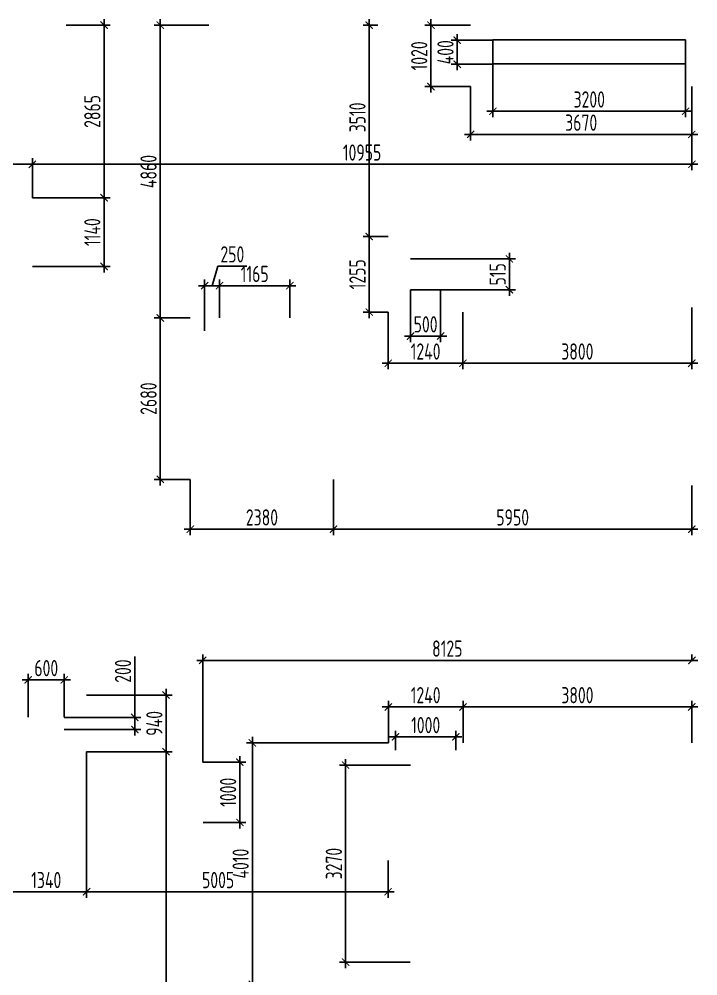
# Model space of a CAD drawing. Header units: millimetres. Extents: x -350007 to 535970, y -888 to 133718.
# Drawn here: x 518349 to 529621, y 66704 to 82586 of the extents above; entities that cross this region are included whole.
import ezdxf

# ---------------------------------------------------------------- set-up
doc = ezdxf.new("R2010")
doc.units = ezdxf.units.MM
doc.linetypes.add('HIDDEN', pattern=[9.525, 6.35, -3.175])
doc.layers.add('АР_Размеры нов.', color=15, linetype='Continuous', lineweight=0)
doc.layers.add('М_шахты ВЕ на покрытии', color=30, linetype='Continuous')
doc.styles.add('ISOCPEUR', font='isocpeur.ttf', dxfattribs={"width": 0.7})
doc.dimstyles.new('R_100', dxfattribs={"dimtxt": 270, "dimasz": 120, "dimexe": 100, "dimexo": 0, "dimgap": 60, "dimtad": 1, "dimdec": 0, "dimrnd": 5, "dimzin": 0, "dimdsep": 46, "dimtxsty": 'ISOCPEUR', "dimblk": 'ARCHTICK', "dimcen": 0, "dimdle": 100, "dimclrd": 256, "dimclre": 256, "dimclrt": 256, "dimadec": 0, "dimazin": 0, "dimtfac": 2, "dimtdec": 0, "dimtofl": 0, "dimtmove": 1, "dimatfit": 3, "dimfxl": 1, "dimtvp": 3, "dimtolj": 1, "dimtzin": 0, "dimarcsym": 0})

# ---------------------------------------------------------------- blocks, each defined once
blk = doc.blocks.new('_ArchTick')
at = {"color": 0, "linetype": 'ByBlock', "const_width": 0.15}
blk.add_lwpolyline([(-0.5, -0.5), (0.5, 0.5)], dxfattribs=at)
blk = doc.blocks.new('*D2754')
at = {"layer": 'АР_Размеры нов.', "lineweight": -2, "ltscale": 100, "transparency": 16777216}
for p, q in [((521577, 78161), (522944, 78161)), ((521677, 77626), (521677, 78261)), ((522844, 77626), (522844, 78261))]:
    blk.add_line(p, q, dxfattribs=at)
at = {"layer": 'АР_Размеры нов.', "lineweight": -2, "ltscale": 100, "transparency": 16777216, "xscale": 120, "yscale": 120, "zscale": 120, "rotation": 180}
blk.add_blockref('_ArchTick', (521677, 78161), dxfattribs=at)
at = {"layer": 'АР_Размеры нов.', "lineweight": -2, "ltscale": 100, "transparency": 16777216, "xscale": 120, "yscale": 120, "zscale": 120}
blk.add_blockref('_ArchTick', (522844, 78161), dxfattribs=at)
at = {"layer": 'АР_Размеры нов.', "ltscale": 100, "transparency": 16777216, "insert": (522261, 78356), "char_height": 270, "attachment_point": 5, "style": 'ISOCPEUR'}
blk.add_mtext('\\A1;1165', dxfattribs=at)
blk = doc.blocks.new('*D2802')
at = {"layer": 'АР_Размеры нов.', "lineweight": -2, "ltscale": 100, "transparency": 16777216}
for p, q in [((521553, 78161), (521651, 78486)), ((521651, 78486), (522130, 78486)), ((521329, 78161), (521777, 78161)), ((521429, 77414), (521429, 78261)), ((521677, 77626), (521677, 78261))]:
    blk.add_line(p, q, dxfattribs=at)
at = {"layer": 'АР_Размеры нов.', "lineweight": -2, "ltscale": 100, "transparency": 16777216, "xscale": 120, "yscale": 120, "zscale": 120, "rotation": 180}
blk.add_blockref('_ArchTick', (521429, 78161), dxfattribs=at)
at = {"layer": 'АР_Размеры нов.', "lineweight": -2, "ltscale": 100, "transparency": 16777216, "xscale": 120, "yscale": 120, "zscale": 120}
blk.add_blockref('_ArchTick', (521677, 78161), dxfattribs=at)
at = {"layer": 'АР_Размеры нов.', "ltscale": 100, "transparency": 16777216, "insert": (521890, 78681), "char_height": 270, "attachment_point": 5, "style": 'ISOCPEUR'}
blk.add_mtext('\\A1;250', dxfattribs=at)
blk = doc.blocks.new('*D3473')
at = {"layer": 'АР_Размеры нов.', "lineweight": -2, "transparency": 16777216}
for p, q in [((515330, 79620), (515330, 80276)), ((518568, 79620), (518568, 80276)), ((515230, 80176), (518668, 80176))]:
    blk.add_line(p, q, dxfattribs=at)
at = {"layer": 'АР_Размеры нов.', "lineweight": -2, "transparency": 16777216, "xscale": 120, "yscale": 120, "zscale": 120, "rotation": 180}
blk.add_blockref('_ArchTick', (515330, 80176), dxfattribs=at)
at = {"layer": 'АР_Размеры нов.', "lineweight": -2, "transparency": 16777216, "xscale": 120, "yscale": 120, "zscale": 120}
blk.add_blockref('_ArchTick', (518568, 80176), dxfattribs=at)
at = {"layer": 'АР_Размеры нов.', "transparency": 16777216, "insert": (516949, 80371), "char_height": 270, "attachment_point": 5, "style": 'ISOCPEUR'}
blk.add_mtext('\\A1;3240', dxfattribs=at)
blk = doc.blocks.new('*D3474')
at = {"layer": 'АР_Размеры нов.', "lineweight": -2, "transparency": 16777216}
for p, q in [((529521, 81213), (529521, 80076)), ((518568, 79620), (518568, 80276)), ((518468, 80176), (529621, 80176))]:
    blk.add_line(p, q, dxfattribs=at)
at = {"layer": 'АР_Размеры нов.', "lineweight": -2, "transparency": 16777216, "xscale": 120, "yscale": 120, "zscale": 120, "rotation": 180}
blk.add_blockref('_ArchTick', (518568, 80176), dxfattribs=at)
at = {"layer": 'АР_Размеры нов.', "lineweight": -2, "transparency": 16777216, "xscale": 120, "yscale": 120, "zscale": 120}
blk.add_blockref('_ArchTick', (529521, 80176), dxfattribs=at)
at = {"layer": 'АР_Размеры нов.', "transparency": 16777216, "insert": (524044, 80371), "char_height": 270, "attachment_point": 5, "style": 'ISOCPEUR'}
blk.add_mtext('\\A1;10955', dxfattribs=at)
blk = doc.blocks.new('*D3547')
at = {"layer": 'АР_Размеры нов.', "lineweight": -2, "transparency": 16777216}
for p, q in [((518568, 79620), (519859, 79620)), ((519759, 79720), (519759, 78380)), ((518568, 78480), (519859, 78480))]:
    blk.add_line(p, q, dxfattribs=at)
at = {"layer": 'АР_Размеры нов.', "lineweight": -2, "transparency": 16777216, "xscale": 120, "yscale": 120, "zscale": 120}
for p, rotation in [((519759, 79620), 90), ((519759, 78480), 270)]:
    blk.add_blockref('_ArchTick', p, dxfattribs=dict(at, rotation=rotation))
at = {"layer": 'АР_Размеры нов.', "transparency": 16777216, "insert": (519564, 79050), "char_height": 270, "attachment_point": 5, "rotation": 90, "style": 'ISOCPEUR'}
blk.add_mtext('\\A1;1140', dxfattribs=at)
blk = doc.blocks.new('*D3548')
at = {"layer": 'АР_Размеры нов.', "lineweight": -2, "transparency": 16777216}
for p, q in [((519128, 82486), (519859, 82486)), ((519759, 79520), (519759, 82586)), ((518568, 79620), (519859, 79620))]:
    blk.add_line(p, q, dxfattribs=at)
at = {"layer": 'АР_Размеры нов.', "lineweight": -2, "transparency": 16777216, "xscale": 120, "yscale": 120, "zscale": 120}
for p, rotation in [((519759, 82486), 90), ((519759, 79620), 270)]:
    blk.add_blockref('_ArchTick', p, dxfattribs=dict(at, rotation=rotation))
at = {"layer": 'АР_Размеры нов.', "transparency": 16777216, "insert": (519564, 81053), "char_height": 270, "attachment_point": 5, "rotation": 90, "style": 'ISOCPEUR'}
blk.add_mtext('\\A1;2865', dxfattribs=at)
blk = doc.blocks.new('*D3587')
at = {"layer": 'АР_Размеры нов.', "lineweight": -2, "transparency": 16777216}
for p, q in [((518129, 70425), (518129, 67999)), ((519469, 70425), (519469, 67999)), ((518029, 68099), (519569, 68099))]:
    blk.add_line(p, q, dxfattribs=at)
at = {"layer": 'АР_Размеры нов.', "lineweight": -2, "transparency": 16777216, "xscale": 120, "yscale": 120, "zscale": 120, "rotation": 180}
blk.add_blockref('_ArchTick', (518129, 68099), dxfattribs=at)
at = {"layer": 'АР_Размеры нов.', "lineweight": -2, "transparency": 16777216, "xscale": 120, "yscale": 120, "zscale": 120}
blk.add_blockref('_ArchTick', (519469, 68099), dxfattribs=at)
at = {"layer": 'АР_Размеры нов.', "transparency": 16777216, "insert": (518799, 68294), "char_height": 270, "attachment_point": 5, "style": 'ISOCPEUR'}
blk.add_mtext('\\A1;1340', dxfattribs=at)
blk = doc.blocks.new('*D3588')
at = {"layer": 'АР_Размеры нов.', "lineweight": -2, "transparency": 16777216}
for p, q in [((519469, 70425), (519469, 67999)), ((524475, 68616), (524475, 67999)), ((519369, 68099), (524575, 68099))]:
    blk.add_line(p, q, dxfattribs=at)
at = {"layer": 'АР_Размеры нов.', "lineweight": -2, "transparency": 16777216, "xscale": 120, "yscale": 120, "zscale": 120, "rotation": 180}
blk.add_blockref('_ArchTick', (519469, 68099), dxfattribs=at)
at = {"layer": 'АР_Размеры нов.', "lineweight": -2, "transparency": 16777216, "xscale": 120, "yscale": 120, "zscale": 120}
blk.add_blockref('_ArchTick', (524475, 68099), dxfattribs=at)
at = {"layer": 'АР_Размеры нов.', "transparency": 16777216, "insert": (521653, 68294), "char_height": 270, "attachment_point": 5, "style": 'ISOCPEUR'}
blk.add_mtext('\\A1;5005', dxfattribs=at)
blk = doc.blocks.new('*D3590')
at = {"layer": 'АР_Размеры нов.', "lineweight": -2, "transparency": 16777216}
for p, q in [((520269, 72003), (520269, 70995)), ((519099, 70995), (520369, 70995)), ((520269, 71095), (520269, 70694)), ((519099, 70794), (520369, 70794))]:
    blk.add_line(p, q, dxfattribs=at)
at = {"layer": 'АР_Размеры нов.', "lineweight": -2, "transparency": 16777216, "xscale": 120, "yscale": 120, "zscale": 120}
for p, rotation in [((520269, 70995), 90), ((520269, 70794), 270)]:
    blk.add_blockref('_ArchTick', p, dxfattribs=dict(at, rotation=rotation))
at = {"layer": 'АР_Размеры нов.', "transparency": 16777216, "insert": (520074, 71763), "char_height": 270, "attachment_point": 5, "rotation": 90, "style": 'ISOCPEUR'}
blk.add_mtext('\\A1;200', dxfattribs=at)
blk = doc.blocks.new('*D3591')
at = {"layer": 'АР_Размеры нов.', "lineweight": -2, "transparency": 16777216}
for p, q in [((519469, 71366), (520889, 71366)), ((520789, 71466), (520789, 70325)), ((519469, 70425), (520889, 70425))]:
    blk.add_line(p, q, dxfattribs=at)
at = {"layer": 'АР_Размеры нов.', "lineweight": -2, "transparency": 16777216, "xscale": 120, "yscale": 120, "zscale": 120}
for p, rotation in [((520789, 71366), 90), ((520789, 70425), 270)]:
    blk.add_blockref('_ArchTick', p, dxfattribs=dict(at, rotation=rotation))
at = {"layer": 'АР_Размеры нов.', "transparency": 16777216, "insert": (520594, 70895), "char_height": 270, "attachment_point": 5, "rotation": 90, "style": 'ISOCPEUR'}
blk.add_mtext('\\A1;940', dxfattribs=at)
blk = doc.blocks.new('*D3592')
at = {"layer": 'АР_Размеры нов.', "lineweight": -2, "transparency": 16777216}
for p, q in [((520789, 70525), (520789, 61556)), ((519469, 70425), (520889, 70425)), ((520266, 61656), (520889, 61656))]:
    blk.add_line(p, q, dxfattribs=at)
at = {"layer": 'АР_Размеры нов.', "lineweight": -2, "transparency": 16777216, "xscale": 120, "yscale": 120, "zscale": 120}
for p, rotation in [((520789, 70425), 90), ((520789, 61656), 270)]:
    blk.add_blockref('_ArchTick', p, dxfattribs=dict(at, rotation=rotation))
at = {"layer": 'АР_Размеры нов.', "transparency": 16777216, "insert": (520594, 66040), "char_height": 270, "attachment_point": 5, "rotation": 90, "style": 'ISOCPEUR'}
blk.add_mtext('\\A1;8770', dxfattribs=at)
blk = doc.blocks.new('*D3593')
at = {"layer": 'АР_Размеры нов.', "lineweight": -2, "transparency": 16777216}
for p, q in [((518499, 70996), (518499, 71717)), ((519099, 70996), (519099, 71717)), ((519199, 71617), (518399, 71617))]:
    blk.add_line(p, q, dxfattribs=at)
at = {"layer": 'АР_Размеры нов.', "lineweight": -2, "transparency": 16777216, "xscale": 120, "yscale": 120, "zscale": 120, "rotation": 180}
blk.add_blockref('_ArchTick', (518499, 71617), dxfattribs=at)
at = {"layer": 'АР_Размеры нов.', "lineweight": -2, "transparency": 16777216, "xscale": 120, "yscale": 120, "zscale": 120}
blk.add_blockref('_ArchTick', (519099, 71617), dxfattribs=at)
at = {"layer": 'АР_Размеры нов.', "transparency": 16777216, "insert": (518799, 71812), "char_height": 270, "attachment_point": 5, "style": 'ISOCPEUR'}
blk.add_mtext('\\A1;600', dxfattribs=at)
blk = doc.blocks.new('*D3616')
at = {"layer": 'АР_Размеры нов.', "lineweight": -2, "transparency": 16777216}
for p, q in [((524849, 70202), (523671, 70202)), ((523771, 70302), (523771, 66831)), ((524841, 66931), (523671, 66931))]:
    blk.add_line(p, q, dxfattribs=at)
at = {"layer": 'АР_Размеры нов.', "lineweight": -2, "transparency": 16777216, "xscale": 120, "yscale": 120, "zscale": 120}
for p, rotation in [((523771, 70202), 90), ((523771, 66931), 270)]:
    blk.add_blockref('_ArchTick', p, dxfattribs=dict(at, rotation=rotation))
at = {"layer": 'АР_Размеры нов.', "transparency": 16777216, "insert": (523576, 68567), "char_height": 270, "attachment_point": 5, "rotation": 90, "style": 'ISOCPEUR'}
blk.add_mtext('\\A1;3270', dxfattribs=at)
blk = doc.blocks.new('*D3617')
at = {"layer": 'АР_Размеры нов.', "lineweight": -2, "transparency": 16777216}
for p, q in [((524480, 70572), (522122, 70572)), ((522222, 70672), (522222, 66461)), ((524470, 66561), (522122, 66561))]:
    blk.add_line(p, q, dxfattribs=at)
at = {"layer": 'АР_Размеры нов.', "lineweight": -2, "transparency": 16777216, "xscale": 120, "yscale": 120, "zscale": 120}
for p, rotation in [((522222, 70572), 90), ((522222, 66561), 270)]:
    blk.add_blockref('_ArchTick', p, dxfattribs=dict(at, rotation=rotation))
at = {"layer": 'АР_Размеры нов.', "transparency": 16777216, "insert": (522027, 68567), "char_height": 270, "attachment_point": 5, "rotation": 90, "style": 'ISOCPEUR'}
blk.add_mtext('\\A1;4010', dxfattribs=at)
blk = doc.blocks.new('*D3619')
at = {"layer": 'АР_Размеры нов.', "lineweight": -2, "transparency": 16777216}
for p, q in [((525620, 71168), (529619, 71168)), ((525720, 70572), (525720, 71268)), ((529519, 70572), (529519, 71268))]:
    blk.add_line(p, q, dxfattribs=at)
at = {"layer": 'АР_Размеры нов.', "lineweight": -2, "transparency": 16777216, "xscale": 120, "yscale": 120, "zscale": 120, "rotation": 180}
blk.add_blockref('_ArchTick', (525720, 71168), dxfattribs=at)
at = {"layer": 'АР_Размеры нов.', "lineweight": -2, "transparency": 16777216, "xscale": 120, "yscale": 120, "zscale": 120}
blk.add_blockref('_ArchTick', (529519, 71168), dxfattribs=at)
at = {"layer": 'АР_Размеры нов.', "transparency": 16777216, "insert": (527620, 71363), "char_height": 270, "attachment_point": 5, "style": 'ISOCPEUR'}
blk.add_mtext('\\A1;3800', dxfattribs=at)
blk = doc.blocks.new('*D3620')
at = {"layer": 'АР_Размеры нов.', "lineweight": -2, "transparency": 16777216}
for p, q in [((525820, 71168), (524380, 71168)), ((524480, 70572), (524480, 71268)), ((525720, 70572), (525720, 71268))]:
    blk.add_line(p, q, dxfattribs=at)
at = {"layer": 'АР_Размеры нов.', "lineweight": -2, "transparency": 16777216, "xscale": 120, "yscale": 120, "zscale": 120, "rotation": 180}
blk.add_blockref('_ArchTick', (524480, 71168), dxfattribs=at)
at = {"layer": 'АР_Размеры нов.', "lineweight": -2, "transparency": 16777216, "xscale": 120, "yscale": 120, "zscale": 120}
blk.add_blockref('_ArchTick', (525720, 71168), dxfattribs=at)
at = {"layer": 'АР_Размеры нов.', "transparency": 16777216, "insert": (525100, 71363), "char_height": 270, "attachment_point": 5, "style": 'ISOCPEUR'}
blk.add_mtext('\\A1;1240', dxfattribs=at)
blk = doc.blocks.new('*D3621')
at = {"layer": 'АР_Размеры нов.', "lineweight": -2, "transparency": 16777216}
for p, q in [((524600, 70452), (524600, 70771)), ((525600, 70450), (525600, 70771)), ((524500, 70671), (525700, 70671))]:
    blk.add_line(p, q, dxfattribs=at)
at = {"layer": 'АР_Размеры нов.', "lineweight": -2, "transparency": 16777216, "xscale": 120, "yscale": 120, "zscale": 120, "rotation": 180}
blk.add_blockref('_ArchTick', (524600, 70671), dxfattribs=at)
at = {"layer": 'АР_Размеры нов.', "lineweight": -2, "transparency": 16777216, "xscale": 120, "yscale": 120, "zscale": 120}
blk.add_blockref('_ArchTick', (525600, 70671), dxfattribs=at)
at = {"layer": 'АР_Размеры нов.', "transparency": 16777216, "insert": (525100, 70866), "char_height": 270, "attachment_point": 5, "style": 'ISOCPEUR'}
blk.add_mtext('\\A1;1000', dxfattribs=at)
blk = doc.blocks.new('*D3623')
at = {"layer": 'АР_Размеры нов.', "lineweight": -2, "transparency": 16777216}
for p, q in [((526217, 81836), (526217, 80957)), ((529417, 81836), (529417, 80957)), ((526117, 81057), (529517, 81057))]:
    blk.add_line(p, q, dxfattribs=at)
at = {"layer": 'АР_Размеры нов.', "lineweight": -2, "transparency": 16777216, "xscale": 120, "yscale": 120, "zscale": 120, "rotation": 180}
blk.add_blockref('_ArchTick', (526217, 81057), dxfattribs=at)
at = {"layer": 'АР_Размеры нов.', "lineweight": -2, "transparency": 16777216, "xscale": 120, "yscale": 120, "zscale": 120}
blk.add_blockref('_ArchTick', (529417, 81057), dxfattribs=at)
at = {"layer": 'АР_Размеры нов.', "transparency": 16777216, "insert": (527817, 81252), "char_height": 270, "attachment_point": 5, "style": 'ISOCPEUR'}
blk.add_mtext('\\A1;3200', dxfattribs=at)
blk = doc.blocks.new('*D3624')
at = {"layer": 'АР_Размеры нов.', "lineweight": -2, "transparency": 16777216}
for p, q in [((525847, 81466), (525847, 80572)), ((529519, 81466), (529519, 80572)), ((525747, 80672), (529619, 80672))]:
    blk.add_line(p, q, dxfattribs=at)
at = {"layer": 'АР_Размеры нов.', "lineweight": -2, "transparency": 16777216, "xscale": 120, "yscale": 120, "zscale": 120, "rotation": 180}
blk.add_blockref('_ArchTick', (525847, 80672), dxfattribs=at)
at = {"layer": 'АР_Размеры нов.', "lineweight": -2, "transparency": 16777216, "xscale": 120, "yscale": 120, "zscale": 120}
blk.add_blockref('_ArchTick', (529519, 80672), dxfattribs=at)
at = {"layer": 'АР_Размеры нов.', "transparency": 16777216, "insert": (527683, 80867), "char_height": 270, "attachment_point": 5, "style": 'ISOCPEUR'}
blk.add_mtext('\\A1;3670', dxfattribs=at)
blk = doc.blocks.new('*D3625')
at = {"layer": 'АР_Размеры нов.', "lineweight": -2, "transparency": 16777216}
for p, q in [((525624, 82336), (525624, 81736)), ((526217, 82236), (525524, 82236)), ((526217, 81836), (525524, 81836))]:
    blk.add_line(p, q, dxfattribs=at)
at = {"layer": 'АР_Размеры нов.', "lineweight": -2, "transparency": 16777216, "xscale": 120, "yscale": 120, "zscale": 120}
for p, rotation in [((525624, 82236), 90), ((525624, 81836), 270)]:
    blk.add_blockref('_ArchTick', p, dxfattribs=dict(at, rotation=rotation))
at = {"layer": 'АР_Размеры нов.', "transparency": 16777216, "insert": (525429, 82036), "char_height": 270, "attachment_point": 5, "rotation": 90, "style": 'ISOCPEUR'}
blk.add_mtext('\\A1;400', dxfattribs=at)
blk = doc.blocks.new('*D3626')
at = {"layer": 'АР_Размеры нов.', "lineweight": -2, "transparency": 16777216}
for p, q in [((525847, 82486), (525088, 82486)), ((525188, 82586), (525188, 81366)), ((525847, 81466), (525088, 81466))]:
    blk.add_line(p, q, dxfattribs=at)
at = {"layer": 'АР_Размеры нов.', "lineweight": -2, "transparency": 16777216, "xscale": 120, "yscale": 120, "zscale": 120}
for p, rotation in [((525188, 82486), 90), ((525188, 81466), 270)]:
    blk.add_blockref('_ArchTick', p, dxfattribs=dict(at, rotation=rotation))
at = {"layer": 'АР_Размеры нов.', "transparency": 16777216, "insert": (524993, 81976), "char_height": 270, "attachment_point": 5, "rotation": 90, "style": 'ISOCPEUR'}
blk.add_mtext('\\A1;1020', dxfattribs=at)
blk = doc.blocks.new('*D3627')
at = {"layer": 'АР_Размеры нов.', "lineweight": -2, "transparency": 16777216}
for p, q in [((524849, 78093), (524849, 77224)), ((525349, 78093), (525349, 77224)), ((524749, 77324), (525449, 77324))]:
    blk.add_line(p, q, dxfattribs=at)
at = {"layer": 'АР_Размеры нов.', "lineweight": -2, "transparency": 16777216, "xscale": 120, "yscale": 120, "zscale": 120, "rotation": 180}
blk.add_blockref('_ArchTick', (524849, 77324), dxfattribs=at)
at = {"layer": 'АР_Размеры нов.', "lineweight": -2, "transparency": 16777216, "xscale": 120, "yscale": 120, "zscale": 120}
blk.add_blockref('_ArchTick', (525349, 77324), dxfattribs=at)
at = {"layer": 'АР_Размеры нов.', "transparency": 16777216, "insert": (525099, 77519), "char_height": 270, "attachment_point": 5, "style": 'ISOCPEUR'}
blk.add_mtext('\\A1;500', dxfattribs=at)
blk = doc.blocks.new('*D3628')
at = {"layer": 'АР_Размеры нов.', "lineweight": -2, "transparency": 16777216}
for p, q in [((524479, 77723), (524479, 76773)), ((525719, 77723), (525719, 76773)), ((524379, 76873), (525819, 76873))]:
    blk.add_line(p, q, dxfattribs=at)
at = {"layer": 'АР_Размеры нов.', "lineweight": -2, "transparency": 16777216, "xscale": 120, "yscale": 120, "zscale": 120, "rotation": 180}
blk.add_blockref('_ArchTick', (524479, 76873), dxfattribs=at)
at = {"layer": 'АР_Размеры нов.', "lineweight": -2, "transparency": 16777216, "xscale": 120, "yscale": 120, "zscale": 120}
blk.add_blockref('_ArchTick', (525719, 76873), dxfattribs=at)
at = {"layer": 'АР_Размеры нов.', "transparency": 16777216, "insert": (525099, 77068), "char_height": 270, "attachment_point": 5, "style": 'ISOCPEUR'}
blk.add_mtext('\\A1;1240', dxfattribs=at)
blk = doc.blocks.new('*D3629')
at = {"layer": 'АР_Размеры нов.', "lineweight": -2, "transparency": 16777216}
for p, q in [((525719, 77723), (525719, 76773)), ((529519, 77798), (529519, 76773)), ((525619, 76873), (529619, 76873))]:
    blk.add_line(p, q, dxfattribs=at)
at = {"layer": 'АР_Размеры нов.', "lineweight": -2, "transparency": 16777216, "xscale": 120, "yscale": 120, "zscale": 120, "rotation": 180}
blk.add_blockref('_ArchTick', (525719, 76873), dxfattribs=at)
at = {"layer": 'АР_Размеры нов.', "lineweight": -2, "transparency": 16777216, "xscale": 120, "yscale": 120, "zscale": 120}
blk.add_blockref('_ArchTick', (529519, 76873), dxfattribs=at)
at = {"layer": 'АР_Размеры нов.', "transparency": 16777216, "insert": (527619, 77068), "char_height": 270, "attachment_point": 5, "style": 'ISOCPEUR'}
blk.add_mtext('\\A1;3800', dxfattribs=at)
blk = doc.blocks.new('*D3630')
at = {"layer": 'АР_Размеры нов.', "lineweight": -2, "transparency": 16777216}
for p, q in [((526491, 78706), (526491, 77993)), ((524849, 78606), (526591, 78606)), ((524849, 78093), (526591, 78093))]:
    blk.add_line(p, q, dxfattribs=at)
at = {"layer": 'АР_Размеры нов.', "lineweight": -2, "transparency": 16777216, "xscale": 120, "yscale": 120, "zscale": 120}
for p, rotation in [((526491, 78606), 90), ((526491, 78093), 270)]:
    blk.add_blockref('_ArchTick', p, dxfattribs=dict(at, rotation=rotation))
at = {"layer": 'АР_Размеры нов.', "transparency": 16777216, "insert": (526296, 78350), "char_height": 270, "attachment_point": 5, "rotation": 90, "style": 'ISOCPEUR'}
blk.add_mtext('\\A1;515', dxfattribs=at)
blk = doc.blocks.new('*D3631')
at = {"layer": 'АР_Размеры нов.', "lineweight": -2, "transparency": 16777216}
for p, q in [((524479, 78976), (524062, 78976)), ((524162, 79076), (524162, 77623)), ((524479, 77723), (524062, 77723))]:
    blk.add_line(p, q, dxfattribs=at)
at = {"layer": 'АР_Размеры нов.', "lineweight": -2, "transparency": 16777216, "xscale": 120, "yscale": 120, "zscale": 120}
for p, rotation in [((524162, 78976), 90), ((524162, 77723), 270)]:
    blk.add_blockref('_ArchTick', p, dxfattribs=dict(at, rotation=rotation))
at = {"layer": 'АР_Размеры нов.', "transparency": 16777216, "insert": (523967, 78350), "char_height": 270, "attachment_point": 5, "rotation": 90, "style": 'ISOCPEUR'}
blk.add_mtext('\\A1;1255', dxfattribs=at)
blk = doc.blocks.new('*D3632')
at = {"layer": 'АР_Размеры нов.', "lineweight": -2, "transparency": 16777216}
for p, q in [((524308, 82486), (524062, 82486)), ((524162, 78876), (524162, 82586)), ((524479, 78976), (524062, 78976))]:
    blk.add_line(p, q, dxfattribs=at)
at = {"layer": 'АР_Размеры нов.', "lineweight": -2, "transparency": 16777216, "xscale": 120, "yscale": 120, "zscale": 120}
for p, rotation in [((524162, 82486), 90), ((524162, 78976), 270)]:
    blk.add_blockref('_ArchTick', p, dxfattribs=dict(at, rotation=rotation))
at = {"layer": 'АР_Размеры нов.', "transparency": 16777216, "insert": (523967, 80955), "char_height": 270, "attachment_point": 5, "rotation": 90, "style": 'ISOCPEUR'}
blk.add_mtext('\\A1;3510', dxfattribs=at)
blk = doc.blocks.new('*D3633')
at = {"layer": 'АР_Размеры нов.', "lineweight": -2, "transparency": 16777216}
for p, q in [((523571, 74946), (523571, 74019)), ((529519, 74843), (529519, 74019)), ((523471, 74119), (529619, 74119))]:
    blk.add_line(p, q, dxfattribs=at)
at = {"layer": 'АР_Размеры нов.', "lineweight": -2, "transparency": 16777216, "xscale": 120, "yscale": 120, "zscale": 120, "rotation": 180}
blk.add_blockref('_ArchTick', (523571, 74119), dxfattribs=at)
at = {"layer": 'АР_Размеры нов.', "lineweight": -2, "transparency": 16777216, "xscale": 120, "yscale": 120, "zscale": 120}
blk.add_blockref('_ArchTick', (529519, 74119), dxfattribs=at)
at = {"layer": 'АР_Размеры нов.', "transparency": 16777216, "insert": (526545, 74314), "char_height": 270, "attachment_point": 5, "style": 'ISOCPEUR'}
blk.add_mtext('\\A1;5950', dxfattribs=at)
blk = doc.blocks.new('*D3634')
at = {"layer": 'АР_Размеры нов.', "lineweight": -2, "transparency": 16777216}
for p, q in [((521191, 74946), (521191, 74019)), ((523571, 74946), (523571, 74019)), ((523671, 74119), (521091, 74119))]:
    blk.add_line(p, q, dxfattribs=at)
at = {"layer": 'АР_Размеры нов.', "lineweight": -2, "transparency": 16777216, "xscale": 120, "yscale": 120, "zscale": 120, "rotation": 180}
blk.add_blockref('_ArchTick', (521191, 74119), dxfattribs=at)
at = {"layer": 'АР_Размеры нов.', "lineweight": -2, "transparency": 16777216, "xscale": 120, "yscale": 120, "zscale": 120}
blk.add_blockref('_ArchTick', (523571, 74119), dxfattribs=at)
at = {"layer": 'АР_Размеры нов.', "transparency": 16777216, "insert": (522381, 74314), "char_height": 270, "attachment_point": 5, "style": 'ISOCPEUR'}
blk.add_mtext('\\A1;2380', dxfattribs=at)
blk = doc.blocks.new('*D3635')
at = {"layer": 'АР_Размеры нов.', "lineweight": -2, "transparency": 16777216}
for p, q in [((520693, 74846), (520693, 77726)), ((521191, 77626), (520593, 77626)), ((521191, 74946), (520593, 74946))]:
    blk.add_line(p, q, dxfattribs=at)
at = {"layer": 'АР_Размеры нов.', "lineweight": -2, "transparency": 16777216, "xscale": 120, "yscale": 120, "zscale": 120}
for p, rotation in [((520693, 77626), 90), ((520693, 74946), 270)]:
    blk.add_blockref('_ArchTick', p, dxfattribs=dict(at, rotation=rotation))
at = {"layer": 'АР_Размеры нов.', "transparency": 16777216, "insert": (520498, 76286), "char_height": 270, "attachment_point": 5, "rotation": 90, "style": 'ISOCPEUR'}
blk.add_mtext('\\A1;2680', dxfattribs=at)
blk = doc.blocks.new('*D3636')
at = {"layer": 'АР_Размеры нов.', "lineweight": -2, "transparency": 16777216}
for p, q in [((521497, 82486), (520593, 82486)), ((520693, 77526), (520693, 82586)), ((521191, 77626), (520593, 77626))]:
    blk.add_line(p, q, dxfattribs=at)
at = {"layer": 'АР_Размеры нов.', "lineweight": -2, "transparency": 16777216, "xscale": 120, "yscale": 120, "zscale": 120}
for p, rotation in [((520693, 82486), 90), ((520693, 77626), 270)]:
    blk.add_blockref('_ArchTick', p, dxfattribs=dict(at, rotation=rotation))
at = {"layer": 'АР_Размеры нов.', "transparency": 16777216, "insert": (520498, 80056), "char_height": 270, "attachment_point": 5, "rotation": 90, "style": 'ISOCPEUR'}
blk.add_mtext('\\A1;4860', dxfattribs=at)
blk = doc.blocks.new('*D3713')
at = {"layer": 'АР_Размеры нов.', "lineweight": -2, "transparency": 16777216}
for p, q in [((521397, 70251), (521397, 72041)), ((529521, 71941), (529521, 72041)), ((521297, 71941), (529621, 71941))]:
    blk.add_line(p, q, dxfattribs=at)
at = {"layer": 'АР_Размеры нов.', "lineweight": -2, "transparency": 16777216, "xscale": 120, "yscale": 120, "zscale": 120, "rotation": 180}
blk.add_blockref('_ArchTick', (521397, 71941), dxfattribs=at)
at = {"layer": 'АР_Размеры нов.', "lineweight": -2, "transparency": 16777216, "xscale": 120, "yscale": 120, "zscale": 120}
blk.add_blockref('_ArchTick', (529521, 71941), dxfattribs=at)
at = {"layer": 'АР_Размеры нов.', "transparency": 16777216, "insert": (525459, 72136), "char_height": 270, "attachment_point": 5, "style": 'ISOCPEUR'}
blk.add_mtext('\\A1;8125', dxfattribs=at)
blk = doc.blocks.new('*D3714')
at = {"layer": 'АР_Размеры нов.', "lineweight": -2, "transparency": 16777216}
for p, q in [((521397, 70251), (522114, 70251)), ((522014, 70351), (522014, 69151)), ((521407, 69251), (522114, 69251))]:
    blk.add_line(p, q, dxfattribs=at)
at = {"layer": 'АР_Размеры нов.', "lineweight": -2, "transparency": 16777216, "xscale": 120, "yscale": 120, "zscale": 120}
for p, rotation in [((522014, 70251), 90), ((522014, 69251), 270)]:
    blk.add_blockref('_ArchTick', p, dxfattribs=dict(at, rotation=rotation))
at = {"layer": 'АР_Размеры нов.', "transparency": 16777216, "insert": (521819, 69751), "char_height": 270, "attachment_point": 5, "rotation": 90, "style": 'ISOCPEUR'}
blk.add_mtext('\\A1;1000', dxfattribs=at)

msp = doc.modelspace()

# ---------------------------------------------------------------- linework, layer by layer
at = {"layer": 'М_шахты ВЕ на покрытии', "linetype": 'HIDDEN'}
msp.add_lwpolyline([(529417.4, 81841.5), (526217.4, 81841.5), (526217.4, 82241.5), (529417.4, 82241.5)], close=True, dxfattribs=at)

# ---------------------------------------------------------------- dimensions: what is measured, and where the dimension line sits
at = {"layer": 'АР_Размеры нов.'}
for base, p1, p2, picture, middle in [((519759.5, 82485.7), (518567.9, 79620.4), (519128.1, 82485.7), '*D3548', (519564.5, 81053)), ((520693.2, 82485.7), (521191.1, 77625.9), (521497.1, 82485.7), '*D3636', (520498.2, 80055.8)), ((525188.3, 81465.7), (525847.4, 82485.7), (525847.4, 81465.7), '*D3626', (524993.3, 81975.7)), ((519759.5, 78480.4), (518567.9, 79620.4), (518567.9, 78480.4), '*D3547', (519564.5, 79050.4)), ((524162.3, 77723.4), (524479.3, 78976.1), (524479.3, 77723.4), '*D3631', (523967.3, 78349.7)), ((526491.5, 78093.4), (524849.3, 78606.1), (524849.3, 78093.4), '*D3630', (526296.5, 78349.7)), ((520693.2, 77625.9), (521190.9, 74945.8), (521191.1, 77625.9), '*D3635', (520498.2, 76285.9)), ((520788.5, 70424.8), (519469.4, 71365.7), (519469.4, 70424.8), '*D3591', (520593.5, 70895.2)), ((520788.5, 61655.7), (519469.4, 70424.8), (520265.9, 61655.7), '*D3592', (520593.5, 66040.2)), ((522222.1, 66561.4), (524480.3, 70572.3), (524470.2, 66561.4), '*D3617', (522027.1, 68566.8)), ((522014.4, 69250.8), (521397.2, 70250.8), (521407, 69250.8), '*D3714', (521819.4, 69750.8)), ((523771.3, 66931.4), (524849.3, 70202.3), (524841.1, 66931.4), '*D3616', (523576.3, 68566.8))]:
    dim = msp.add_linear_dim(base=base, p1=p1, p2=p2, angle=90, dimstyle='R_100', override={"dimpost": '\\X'}, dxfattribs=at)
    dim.commit()
    dim.dimension.update_dxf_attribs({"geometry": picture, "text_midpoint": middle})
for base, p1, p2, picture, middle in [((524162.3, 82485.7), (524479.3, 78976.1), (524307.7, 82485.7), '*D3632', (524162.3, 80955.1)), ((525623.5, 81835.7), (526217.4, 82235.7), (526217.4, 81835.7), '*D3625', (525623.5, 82035.7)), ((520268.7, 70794.2), (519099.4, 70995.1), (519099.4, 70794.2), '*D3590', (520443.4, 71763.3))]:
    dim = msp.add_linear_dim(base=base, p1=p1, p2=p2, angle=90, dimstyle='R_100', override={"dimpost": '\\X'}, dxfattribs=at)
    dim.commit()
    dim.dimension.update_dxf_attribs({"geometry": picture, "text_midpoint": middle, "dimtype": 160})
for base, p1, p2, picture, middle in [((529417.4, 81056.7), (526217.4, 81835.7), (529417.4, 81835.7), '*D3623', (527817.4, 81251.7)), ((529519.3, 80672.3), (525847.4, 81465.7), (529519.3, 81465.7), '*D3624', (527683.4, 80867.3)), ((529520.5, 80175.6), (518567.9, 79620.3), (529520.5, 81212.8), '*D3474', (524044.2, 80370.6)), ((518567.9, 80175.6), (515329.7, 79620.4), (518567.9, 79620.3), '*D3473', (516948.8, 80370.6)), ((525349.3, 77323.7), (524849.3, 78093.4), (525349.3, 78093.4), '*D3627', (525099.3, 77518.7)), ((525719.3, 76873.5), (524479.3, 77723.4), (525719.3, 77723.4), '*D3628', (525099.3, 77068.5)), ((529519.3, 76873.5), (525719.3, 77723.4), (529519.3, 77798.2), '*D3629', (527619.3, 77068.5)), ((521190.9, 74119.1), (523570.9, 74945.8), (521190.9, 74945.8), '*D3634', (522380.9, 74314.1)), ((529519.3, 74119.1), (523570.9, 74945.8), (529519.3, 74843.3), '*D3633', (526545.1, 74314.1)), ((529520.5, 71940.7), (521397.2, 70250.8), (529520.5, 71940.7), '*D3713', (525458.8, 72135.7)), ((518499.1, 71617.3), (519099.4, 70996.3), (518499.1, 70996.3), '*D3593', (518799.3, 71812.3)), ((524480.3, 71168.4), (525720.3, 70572.3), (524480.3, 70572.3), '*D3620', (525100.3, 71363.4)), ((529519.3, 71168.4), (525720.3, 70572.3), (529519.3, 70572.3), '*D3619', (527619.8, 71363.4)), ((525600, 70670.8), (524600, 70452.3), (525600, 70449.8), '*D3621', (525100, 70865.8)), ((519469.4, 68098.6), (518129.1, 70424.8), (519469.4, 70424.8), '*D3587', (518799.3, 68293.6))]:
    dim = msp.add_linear_dim(base=base, p1=p1, p2=p2, dimstyle='R_100', override={"dimpost": '\\X'}, dxfattribs=at)
    dim.commit()
    dim.dimension.update_dxf_attribs({"geometry": picture, "text_midpoint": middle})
at = {"layer": 'АР_Размеры нов.', "ltscale": 100}
for base, p1, p2, picture, middle in [((521677.5, 78161), (521428.6, 77414.2), (521677.5, 77625.9), '*D2802', (521710.5, 78681)), ((522844.5, 78161), (521677.5, 77625.9), (522844.5, 77625.9), '*D2754', (522261, 78356))]:
    dim = msp.add_linear_dim(base=base, p1=p1, p2=p2, dimstyle='R_100', override={"dimpost": '\\X', "dimfxl": 2.5, "dimarcsym": 2}, dxfattribs=at)
    dim.commit()
    dim.dimension.update_dxf_attribs({"geometry": picture, "text_midpoint": middle})
at = {"layer": 'АР_Размеры нов.'}
dim = msp.add_linear_dim(base=(524475.3, 68098.6), p1=(519469.4, 70424.8), p2=(524475.3, 68615.5), dimstyle='R_100', override={"dimpost": '\\X'}, dxfattribs=at)
dim.commit()
dim.dimension.update_dxf_attribs({"geometry": '*D3588', "text_midpoint": (521652.8, 68098.6), "dimtype": 160})

doc.saveas('drawing.dxf')
